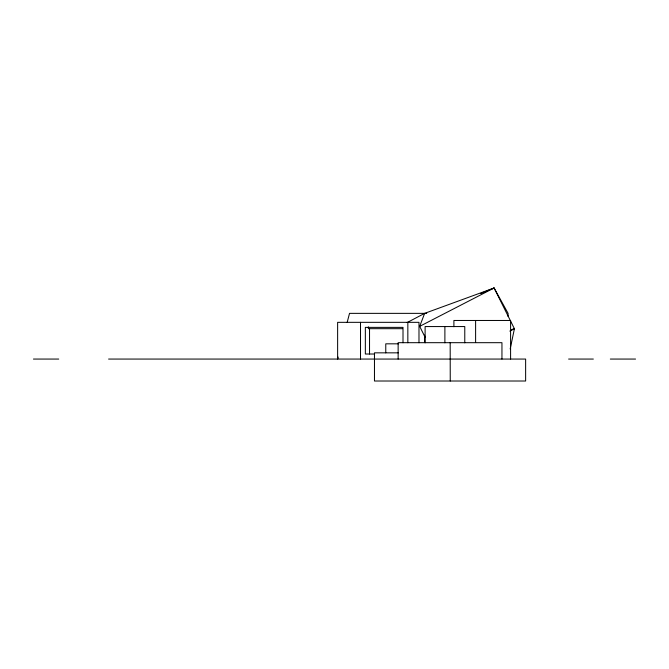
<?xml version="1.0" encoding="UTF-8"?>
<svg xmlns="http://www.w3.org/2000/svg" width="669" height="669" viewBox="0 0 669 669"><rect width="100%" height="100%" fill="white"/><g stroke="black" fill="none" stroke-linecap="round" stroke-linejoin="round"><path stroke-width="1" d="M510.188 348.95L514.411 328.738L494.098 287.988L424.648 313.36L407.103 322.575M338.146 357.07L337.628 359.061L337.628 322.333L418.986 322.333L418.986 342.737M347.194 322.299L349.527 313.36L426.722 313.36M425.225 337.477L419.68 326.355L424.648 313.36M419.68 326.355L494.098 287.988L508.072 313.36L508.072 316.479M509.82 331.105L514.411 328.738L511.451 329.742M480.718 293.54L494.098 287.988M511.501 329.825L514.411 328.738M402.562 328.68L368.368 328.68L368.368 326.865M398.448 343.824L385.77 343.824L385.77 352.839M398.272 352.839L374.464 352.839L374.464 381.012L525.633 381.012L525.633 359.061L108.595 359.061M374.615 354.01L365.349 354.01L365.349 327.375L403.006 327.375L403.006 342.745M33.45 359.061L58.73 359.061M568.608 359.061L593.336 359.061M610.337 359.061L635.55 359.061M510.589 359.061L510.589 320.468L453.9 320.468L453.9 326.731M501.951 359.061L501.951 342.687L398.139 342.687L398.139 359.061M475.609 320.468L475.609 342.369M464.779 342.812L464.779 326.564L425.108 326.564L425.108 342.812M450.178 342.687L450.245 381.012M444.885 326.564L444.885 342.812M424.648 335.169L424.648 342.444M407.839 322.333L407.839 342.737M369.531 328.404L369.531 354.01M360.516 322.333L360.516 359.061"/></g></svg>
